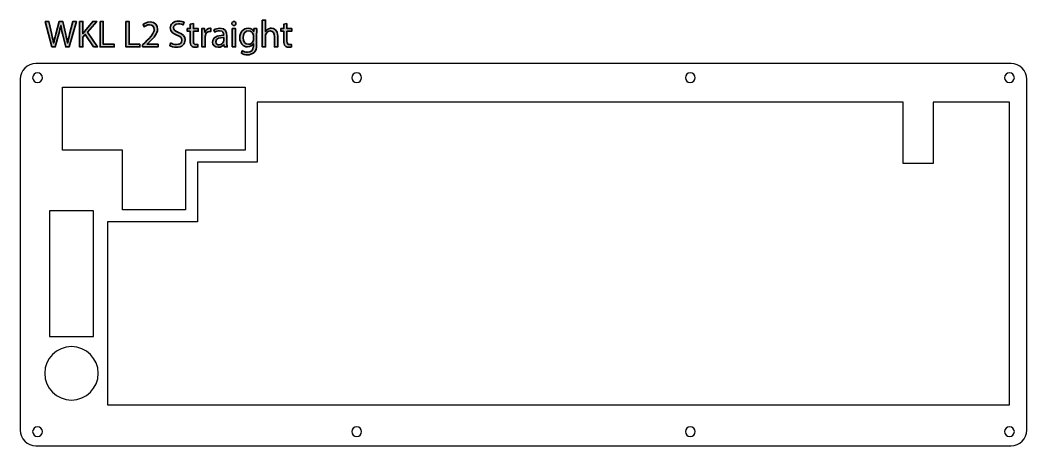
# Model space of a CAD drawing. Header units: millimetres. Extents: x 800 to 1120, y 479 to 615.
import ezdxf

# ---------------------------------------------------------------- set-up
doc = ezdxf.new("R2010")
doc.units = ezdxf.units.MM
doc.header["$MEASUREMENT"] = 0

# ---------------------------------------------------------------- blocks, each defined once
blk = doc.blocks.new('block 2')
at = {"color": 7, "lineweight": 25, "true_color": 0xffffff}
blk.add_lwpolyline([(823.35, 553.96), (809.35, 553.96), (809.35, 513.96), (823.35, 513.96), (823.35, 553.96)], dxfattribs=at)
blk = doc.blocks.new('block 3')
at = {"color": 7, "lineweight": 25, "true_color": 0xffffff}
blk.add_open_spline([(813.47, 573.26), (813.47, 573.26), (832.52, 573.26), (832.52, 573.26), (832.52, 573.26), (832.52, 554.21), (832.52, 554.21), (832.52, 554.21), (852.52, 554.21), (852.52, 554.21), (852.52, 554.21), (852.52, 573.26), (852.52, 573.26), (852.52, 573.26), (871.57, 573.26), (871.57, 573.26), (871.57, 573.26), (871.57, 593.26), (871.57, 593.26), (871.57, 593.26), (814.51, 593.26), (814.51, 593.26), (814.51, 593.26), (813.47, 593.26), (813.47, 593.26), (813.47, 593.26), (813.47, 573.26), (813.47, 573.26)], degree=3, knots=[0, 0, 0, 0, 1, 1, 1, 2, 2, 2, 3, 3, 3, 4, 4, 4, 5, 5, 5, 6, 6, 6, 7, 7, 7, 8, 8, 8, 9, 9, 9, 9], dxfattribs=at)
blk = doc.blocks.new('block 4')
at = {"color": 7, "lineweight": 25, "true_color": 0xffffff}
blk.add_open_spline([(1114.99, 479.22), (1114.99, 479.22), (805.01, 479.22), (805.01, 479.22), (802.25, 479.22), (800.01, 481.45), (800.01, 484.22), (800.01, 484.22), (800.01, 595.78), (800.01, 595.78), (800.01, 598.55), (802.25, 600.78), (805.01, 600.78), (805.01, 600.78), (1114.99, 600.78), (1114.99, 600.78), (1117.75, 600.78), (1119.99, 598.55), (1119.99, 595.78), (1119.99, 595.78), (1119.99, 484.22), (1119.99, 484.22), (1119.99, 481.45), (1117.75, 479.22), (1114.99, 479.22)], degree=3, knots=[0, 0, 0, 0, 1, 1, 1, 2, 2, 2, 3, 3, 3, 4, 4, 4, 5, 5, 5, 6, 6, 6, 7, 7, 7, 8, 8, 8, 8], dxfattribs=at)
blk = doc.blocks.new('block 5')
at = {"color": 7, "lineweight": 25, "true_color": 0xffffff}
blk.add_lwpolyline([(1090.17, 588.5), (1090.17, 568.97), (1080.65, 568.97), (1080.65, 588.5), (875.39, 588.5), (875.39, 569.45), (856.34, 569.45), (856.34, 550.4), (827.76, 550.4), (827.76, 492.3), (1114.46, 492.3), (1114.46, 588.5), (1090.17, 588.5)], dxfattribs=at)
blk = doc.blocks.new('block 6')
at = {"color": 7, "lineweight": 25, "true_color": 0xffffff}
blk.add_open_spline([(807.83, 502.28), (807.83, 506.98), (811.64, 510.78), (816.33, 510.78), (821.02, 510.78), (824.83, 506.98), (824.83, 502.28), (824.83, 497.59), (821.02, 493.78), (816.33, 493.78), (811.64, 493.78), (807.83, 497.59), (807.83, 502.28), (807.83, 502.28), (807.83, 502.28), (807.83, 502.28)], degree=3, knots=[0, 0, 0, 0, 1, 1, 1, 2, 2, 2, 3, 3, 3, 4, 4, 4, 5, 5, 5, 5], dxfattribs=at)
blk = doc.blocks.new('block 7')
at = {"color": 7, "lineweight": 25, "true_color": 0xffffff}
blk.add_open_spline([(1011.44, 596.26), (1011.44, 597.12), (1012.14, 597.81), (1012.99, 597.81), (1013.85, 597.81), (1014.54, 597.12), (1014.54, 596.26), (1014.54, 595.4), (1013.85, 594.71), (1012.99, 594.71), (1012.14, 594.71), (1011.44, 595.4), (1011.44, 596.26), (1011.44, 596.26), (1011.44, 596.26), (1011.44, 596.26)], degree=3, knots=[0, 0, 0, 0, 1, 1, 1, 2, 2, 2, 3, 3, 3, 4, 4, 4, 5, 5, 5, 5], dxfattribs=at)
blk = doc.blocks.new('block 8')
at = {"color": 7, "lineweight": 25, "true_color": 0xffffff}
blk.add_open_spline([(803.99, 596.26), (803.99, 597.12), (804.68, 597.81), (805.54, 597.81), (806.39, 597.81), (807.09, 597.12), (807.09, 596.26), (807.09, 595.4), (806.39, 594.71), (805.54, 594.71), (804.68, 594.71), (803.99, 595.4), (803.99, 596.26), (803.99, 596.26), (803.99, 596.26), (803.99, 596.26)], degree=3, knots=[0, 0, 0, 0, 1, 1, 1, 2, 2, 2, 3, 3, 3, 4, 4, 4, 5, 5, 5, 5], dxfattribs=at)
blk = doc.blocks.new('block 9')
at = {"color": 7, "lineweight": 25, "true_color": 0xffffff}
blk.add_open_spline([(905.46, 483.74), (905.46, 484.6), (906.15, 485.29), (907.01, 485.29), (907.86, 485.29), (908.56, 484.6), (908.56, 483.74), (908.56, 482.88), (907.86, 482.19), (907.01, 482.19), (906.15, 482.19), (905.46, 482.88), (905.46, 483.74), (905.46, 483.74), (905.46, 483.74), (905.46, 483.74)], degree=3, knots=[0, 0, 0, 0, 1, 1, 1, 2, 2, 2, 3, 3, 3, 4, 4, 4, 5, 5, 5, 5], dxfattribs=at)
blk = doc.blocks.new('block 10')
at = {"color": 7, "lineweight": 25, "true_color": 0xffffff}
blk.add_open_spline([(1112.91, 483.74), (1112.91, 484.6), (1113.61, 485.29), (1114.46, 485.29), (1115.32, 485.29), (1116.01, 484.6), (1116.01, 483.74), (1116.01, 482.88), (1115.32, 482.19), (1114.46, 482.19), (1113.61, 482.19), (1112.91, 482.88), (1112.91, 483.74), (1112.91, 483.74), (1112.91, 483.74), (1112.91, 483.74)], degree=3, knots=[0, 0, 0, 0, 1, 1, 1, 2, 2, 2, 3, 3, 3, 4, 4, 4, 5, 5, 5, 5], dxfattribs=at)
blk = doc.blocks.new('block 11')
at = {"color": 7, "lineweight": 25, "true_color": 0xffffff}
blk.add_open_spline([(1011.44, 483.74), (1011.44, 484.6), (1012.14, 485.29), (1012.99, 485.29), (1013.85, 485.29), (1014.54, 484.6), (1014.54, 483.74), (1014.54, 482.88), (1013.85, 482.19), (1012.99, 482.19), (1012.14, 482.19), (1011.44, 482.88), (1011.44, 483.74), (1011.44, 483.74), (1011.44, 483.74), (1011.44, 483.74)], degree=3, knots=[0, 0, 0, 0, 1, 1, 1, 2, 2, 2, 3, 3, 3, 4, 4, 4, 5, 5, 5, 5], dxfattribs=at)
blk = doc.blocks.new('block 12')
at = {"color": 7, "lineweight": 25, "true_color": 0xffffff}
blk.add_open_spline([(803.99, 483.74), (803.99, 484.6), (804.68, 485.29), (805.54, 485.29), (806.39, 485.29), (807.09, 484.6), (807.09, 483.74), (807.09, 482.88), (806.39, 482.19), (805.54, 482.19), (804.68, 482.19), (803.99, 482.88), (803.99, 483.74), (803.99, 483.74), (803.99, 483.74), (803.99, 483.74)], degree=3, knots=[0, 0, 0, 0, 1, 1, 1, 2, 2, 2, 3, 3, 3, 4, 4, 4, 5, 5, 5, 5], dxfattribs=at)
blk = doc.blocks.new('block 13')
at = {"color": 7, "lineweight": 25, "true_color": 0xffffff}
blk.add_open_spline([(905.46, 596.26), (905.46, 597.12), (906.15, 597.81), (907.01, 597.81), (907.86, 597.81), (908.56, 597.12), (908.56, 596.26), (908.56, 595.4), (907.86, 594.71), (907.01, 594.71), (906.15, 594.71), (905.46, 595.4), (905.46, 596.26), (905.46, 596.26), (905.46, 596.26), (905.46, 596.26)], degree=3, knots=[0, 0, 0, 0, 1, 1, 1, 2, 2, 2, 3, 3, 3, 4, 4, 4, 5, 5, 5, 5], dxfattribs=at)
blk = doc.blocks.new('block 14')
at = {"color": 7, "lineweight": 25, "true_color": 0xffffff}
blk.add_open_spline([(1112.91, 596.26), (1112.91, 597.12), (1113.61, 597.81), (1114.46, 597.81), (1115.32, 597.81), (1116.01, 597.12), (1116.01, 596.26), (1116.01, 595.4), (1115.32, 594.71), (1114.46, 594.71), (1113.61, 594.71), (1112.91, 595.4), (1112.91, 596.26), (1112.91, 596.26), (1112.91, 596.26), (1112.91, 596.26)], degree=3, knots=[0, 0, 0, 0, 1, 1, 1, 2, 2, 2, 3, 3, 3, 4, 4, 4, 5, 5, 5, 5], dxfattribs=at)
blk = doc.blocks.new('block 15')
at = {"true_color": 0xed1c24}
h = blk.add_hatch(color=240, dxfattribs=at)
h.dxf.hatch_style = 2
edge = h.paths.add_edge_path()
edge.add_spline(control_points=[(876.95, 614.55), (876.95, 614.55), (878, 614.55), (878, 614.55), (878, 614.55), (878, 610.93), (878, 610.93), (878, 610.93), (878.03, 610.93), (878.03, 610.93), (878.2, 611.23), (878.46, 611.49), (878.78, 611.67), (879.1, 611.85), (879.47, 611.97), (879.86, 611.97), (880.64, 611.97), (881.89, 611.49), (881.89, 609.49), (881.89, 609.49), (881.89, 606.04), (881.89, 606.04), (881.89, 606.04), (880.83, 606.04), (880.83, 606.04), (880.83, 606.04), (880.83, 609.37), (880.83, 609.37), (880.83, 610.31), (880.49, 611.1), (879.49, 611.1), (878.81, 611.1), (878.27, 610.62), (878.08, 610.04), (878.02, 609.9), (878, 609.74), (878, 609.54), (878, 609.54), (878, 606.04), (878, 606.04), (878, 606.04), (876.95, 606.04), (876.95, 606.04), (876.95, 606.04), (876.95, 614.55), (876.95, 614.55)], knot_values=[0, 0, 0, 0, 1, 1, 1, 2, 2, 2, 3, 3, 3, 4, 4, 4, 5, 5, 5, 6, 6, 6, 7, 7, 7, 8, 8, 8, 9, 9, 9, 10, 10, 10, 11, 11, 11, 12, 12, 12, 13, 13, 13, 14, 14, 14, 15, 15, 15, 15], degree=3, periodic=1)
h = blk.add_hatch(color=240, dxfattribs=at)
h.dxf.hatch_style = 2
edge = h.paths.add_edge_path()
edge.add_spline(control_points=[(810.06, 606.04), (810.06, 606.04), (808.01, 614.12), (808.01, 614.12), (808.01, 614.12), (809.11, 614.12), (809.11, 614.12), (809.11, 614.12), (810.07, 610.03), (810.07, 610.03), (810.31, 609.02), (810.53, 608.02), (810.67, 607.24), (810.67, 607.24), (810.7, 607.24), (810.7, 607.24), (810.83, 608.04), (811.08, 609), (811.36, 610.04), (811.36, 610.04), (812.44, 614.12), (812.44, 614.12), (812.44, 614.12), (813.53, 614.12), (813.53, 614.12), (813.53, 614.12), (814.51, 610.02), (814.51, 610.02), (814.74, 609.06), (814.95, 608.1), (815.07, 607.25), (815.07, 607.25), (815.1, 607.25), (815.1, 607.25), (815.27, 608.14), (815.49, 609.04), (815.75, 610.04), (815.75, 610.04), (816.81, 614.12), (816.81, 614.12), (816.81, 614.12), (817.88, 614.12), (817.88, 614.12), (817.88, 614.12), (815.59, 606.04), (815.59, 606.04), (815.59, 606.04), (814.5, 606.04), (814.5, 606.04), (814.5, 606.04), (813.48, 610.25), (813.48, 610.25), (813.23, 611.28), (813.06, 612.07), (812.95, 612.89), (812.95, 612.89), (812.93, 612.89), (812.93, 612.89), (812.78, 612.08), (812.6, 611.29), (812.3, 610.25), (812.3, 610.25), (811.15, 606.04), (811.15, 606.04), (811.15, 606.04), (810.06, 606.04), (810.06, 606.04)], knot_values=[0, 0, 0, 0, 1, 1, 1, 2, 2, 2, 3, 3, 3, 4, 4, 4, 5, 5, 5, 6, 6, 6, 7, 7, 7, 8, 8, 8, 9, 9, 9, 10, 10, 10, 11, 11, 11, 12, 12, 12, 13, 13, 13, 14, 14, 14, 15, 15, 15, 16, 16, 16, 17, 17, 17, 18, 18, 18, 19, 19, 19, 20, 20, 20, 21, 21, 21, 22, 22, 22, 22], degree=3, periodic=1)
h = blk.add_hatch(color=240, dxfattribs=at)
h.dxf.hatch_style = 2
edge = h.paths.add_edge_path()
edge.add_spline(control_points=[(818.89, 614.12), (818.89, 614.12), (819.94, 614.12), (819.94, 614.12), (819.94, 614.12), (819.94, 610.22), (819.94, 610.22), (819.94, 610.22), (819.97, 610.22), (819.97, 610.22), (820.19, 610.54), (820.41, 610.82), (820.61, 611.09), (820.61, 611.09), (823.08, 614.12), (823.08, 614.12), (823.08, 614.12), (824.37, 614.12), (824.37, 614.12), (824.37, 614.12), (821.45, 610.69), (821.45, 610.69), (821.45, 610.69), (824.6, 606.04), (824.6, 606.04), (824.6, 606.04), (823.37, 606.04), (823.37, 606.04), (823.37, 606.04), (820.71, 610.01), (820.71, 610.01), (820.71, 610.01), (819.94, 609.12), (819.94, 609.12), (819.94, 609.12), (819.94, 606.04), (819.94, 606.04), (819.94, 606.04), (818.89, 606.04), (818.89, 606.04), (818.89, 606.04), (818.89, 614.12), (818.89, 614.12)], knot_values=[0, 0, 0, 0, 1, 1, 1, 2, 2, 2, 3, 3, 3, 4, 4, 4, 5, 5, 5, 6, 6, 6, 7, 7, 7, 8, 8, 8, 9, 9, 9, 10, 10, 10, 11, 11, 11, 12, 12, 12, 13, 13, 13, 14, 14, 14, 14], degree=3, periodic=1)
h = blk.add_hatch(color=240, dxfattribs=at)
h.dxf.hatch_style = 2
h.paths.add_polyline_path([(825.4, 614.12), (826.44, 614.12), (826.44, 606.91), (829.9, 606.91), (829.9, 606.04), (825.4, 606.04)])
h = blk.add_hatch(color=240, dxfattribs=at)
h.dxf.hatch_style = 2
h.paths.add_polyline_path([(833.61, 614.12), (834.65, 614.12), (834.65, 606.91), (838.1, 606.91), (838.1, 606.04), (833.61, 606.04)])
h = blk.add_hatch(color=240, dxfattribs=at)
h.dxf.hatch_style = 2
edge = h.paths.add_edge_path()
edge.add_spline(control_points=[(838.9, 606.04), (838.9, 606.04), (838.9, 606.69), (838.9, 606.69), (838.9, 606.69), (839.73, 607.49), (839.73, 607.49), (841.72, 609.38), (842.62, 610.39), (842.63, 611.57), (842.63, 612.36), (842.24, 613.09), (841.08, 613.09), (840.37, 613.09), (839.79, 612.73), (839.43, 612.43), (839.43, 612.43), (839.09, 613.17), (839.09, 613.17), (839.63, 613.63), (840.4, 613.97), (841.3, 613.97), (842.98, 613.97), (843.68, 612.81), (843.68, 611.7), (843.68, 610.26), (842.64, 609.1), (841, 607.51), (841, 607.51), (840.37, 606.94), (840.37, 606.94), (840.37, 606.94), (840.37, 606.91), (840.37, 606.91), (840.37, 606.91), (843.87, 606.91), (843.87, 606.91), (843.87, 606.91), (843.87, 606.04), (843.87, 606.04), (843.87, 606.04), (838.9, 606.04), (838.9, 606.04)], knot_values=[0, 0, 0, 0, 1, 1, 1, 2, 2, 2, 3, 3, 3, 4, 4, 4, 5, 5, 5, 6, 6, 6, 7, 7, 7, 8, 8, 8, 9, 9, 9, 10, 10, 10, 11, 11, 11, 12, 12, 12, 13, 13, 13, 14, 14, 14, 14], degree=3, periodic=1)
h = blk.add_hatch(color=240, dxfattribs=at)
h.dxf.hatch_style = 2
edge = h.paths.add_edge_path()
edge.add_spline(control_points=[(847.83, 607.31), (848.29, 607.02), (848.98, 606.78), (849.7, 606.78), (850.76, 606.78), (851.39, 607.34), (851.39, 608.16), (851.39, 608.92), (850.96, 609.35), (849.86, 609.77), (848.54, 610.24), (847.73, 610.92), (847.73, 612.06), (847.73, 613.32), (848.77, 614.25), (850.34, 614.25), (851.17, 614.25), (851.77, 614.06), (852.13, 613.86), (852.13, 613.86), (851.84, 613.01), (851.84, 613.01), (851.58, 613.15), (851.04, 613.39), (850.31, 613.39), (849.2, 613.39), (848.78, 612.73), (848.78, 612.18), (848.78, 611.42), (849.28, 611.05), (850.39, 610.62), (851.76, 610.09), (852.45, 609.43), (852.45, 608.24), (852.45, 607), (851.53, 605.92), (849.62, 605.92), (848.84, 605.92), (847.99, 606.15), (847.56, 606.43), (847.56, 606.43), (847.83, 607.31), (847.83, 607.31)], knot_values=[0, 0, 0, 0, 1, 1, 1, 2, 2, 2, 3, 3, 3, 4, 4, 4, 5, 5, 5, 6, 6, 6, 7, 7, 7, 8, 8, 8, 9, 9, 9, 10, 10, 10, 11, 11, 11, 12, 12, 12, 13, 13, 13, 14, 14, 14, 14], degree=3, periodic=1)
h = blk.add_hatch(color=240, dxfattribs=at)
h.dxf.hatch_style = 2
edge = h.paths.add_edge_path()
edge.add_spline(control_points=[(855.08, 613.51), (855.08, 613.51), (855.08, 611.84), (855.08, 611.84), (855.08, 611.84), (856.6, 611.84), (856.6, 611.84), (856.6, 611.84), (856.6, 611.04), (856.6, 611.04), (856.6, 611.04), (855.08, 611.04), (855.08, 611.04), (855.08, 611.04), (855.08, 607.91), (855.08, 607.91), (855.08, 607.19), (855.29, 606.78), (855.88, 606.78), (856.15, 606.78), (856.36, 606.82), (856.49, 606.85), (856.49, 606.85), (856.54, 606.06), (856.54, 606.06), (856.33, 605.98), (856.01, 605.92), (855.6, 605.92), (855.11, 605.92), (854.71, 606.07), (854.46, 606.36), (854.16, 606.67), (854.05, 607.19), (854.05, 607.87), (854.05, 607.87), (854.05, 611.04), (854.05, 611.04), (854.05, 611.04), (853.15, 611.04), (853.15, 611.04), (853.15, 611.04), (853.15, 611.84), (853.15, 611.84), (853.15, 611.84), (854.05, 611.84), (854.05, 611.84), (854.05, 611.84), (854.05, 613.23), (854.05, 613.23), (854.05, 613.23), (855.08, 613.51), (855.08, 613.51)], knot_values=[0, 0, 0, 0, 1, 1, 1, 2, 2, 2, 3, 3, 3, 4, 4, 4, 5, 5, 5, 6, 6, 6, 7, 7, 7, 8, 8, 8, 9, 9, 9, 10, 10, 10, 11, 11, 11, 12, 12, 12, 13, 13, 13, 14, 14, 14, 15, 15, 15, 16, 16, 16, 17, 17, 17, 17], degree=3, periodic=1)
h = blk.add_hatch(color=240, dxfattribs=at)
h.dxf.hatch_style = 2
edge = h.paths.add_edge_path()
edge.add_spline(control_points=[(857.79, 610.03), (857.79, 610.71), (857.77, 611.3), (857.74, 611.84), (857.74, 611.84), (858.66, 611.84), (858.66, 611.84), (858.66, 611.84), (858.7, 610.7), (858.7, 610.7), (858.7, 610.7), (858.74, 610.7), (858.74, 610.7), (859.01, 611.48), (859.64, 611.97), (860.35, 611.97), (860.47, 611.97), (860.56, 611.96), (860.65, 611.94), (860.65, 611.94), (860.65, 610.94), (860.65, 610.94), (860.54, 610.97), (860.44, 610.98), (860.29, 610.98), (859.55, 610.98), (859.02, 610.42), (858.88, 609.62), (858.85, 609.48), (858.83, 609.31), (858.83, 609.13), (858.83, 609.13), (858.83, 606.04), (858.83, 606.04), (858.83, 606.04), (857.79, 606.04), (857.79, 606.04), (857.79, 606.04), (857.79, 610.03), (857.79, 610.03)], knot_values=[0, 0, 0, 0, 1, 1, 1, 2, 2, 2, 3, 3, 3, 4, 4, 4, 5, 5, 5, 6, 6, 6, 7, 7, 7, 8, 8, 8, 9, 9, 9, 10, 10, 10, 11, 11, 11, 12, 12, 12, 13, 13, 13, 13], degree=3, periodic=1)
h = blk.add_hatch(color=240, dxfattribs=at)
h.dxf.hatch_style = 2
edge = h.paths.add_edge_path()
edge.add_spline(control_points=[(864.86, 606.04), (864.86, 606.04), (864.78, 606.77), (864.78, 606.77), (864.78, 606.77), (864.74, 606.77), (864.74, 606.77), (864.42, 606.31), (863.8, 605.91), (862.97, 605.91), (861.79, 605.91), (861.19, 606.73), (861.19, 607.57), (861.19, 608.98), (862.44, 609.74), (864.68, 609.73), (864.68, 609.73), (864.68, 609.85), (864.68, 609.85), (864.68, 610.33), (864.55, 611.19), (863.36, 611.19), (862.82, 611.19), (862.26, 611.03), (861.85, 610.76), (861.85, 610.76), (861.61, 611.46), (861.61, 611.46), (862.09, 611.77), (862.79, 611.97), (863.52, 611.97), (865.3, 611.97), (865.73, 610.76), (865.73, 609.6), (865.73, 609.6), (865.73, 607.43), (865.73, 607.43), (865.73, 606.93), (865.75, 606.43), (865.82, 606.04), (865.82, 606.04), (864.86, 606.04), (864.86, 606.04)], knot_values=[0, 0, 0, 0, 1, 1, 1, 2, 2, 2, 3, 3, 3, 4, 4, 4, 5, 5, 5, 6, 6, 6, 7, 7, 7, 8, 8, 8, 9, 9, 9, 10, 10, 10, 11, 11, 11, 12, 12, 12, 13, 13, 13, 14, 14, 14, 14], degree=3, periodic=1)
edge = h.paths.add_edge_path()
edge.add_spline(control_points=[(864.71, 609), (863.56, 609.02), (862.25, 608.82), (862.25, 607.69), (862.25, 607.01), (862.71, 606.69), (863.24, 606.69), (864, 606.69), (864.48, 607.17), (864.65, 607.66), (864.68, 607.76), (864.71, 607.88), (864.71, 607.99), (864.71, 607.99), (864.71, 609), (864.71, 609)], knot_values=[0, 0, 0, 0, 1, 1, 1, 2, 2, 2, 3, 3, 3, 4, 4, 4, 5, 5, 5, 5], degree=3, periodic=1)
h = blk.add_hatch(color=240, dxfattribs=at)
h.dxf.hatch_style = 2
edge = h.paths.add_edge_path()
edge.add_spline(control_points=[(868.61, 613.47), (868.62, 613.11), (868.36, 612.83), (867.94, 612.83), (867.56, 612.83), (867.3, 613.11), (867.3, 613.47), (867.3, 613.85), (867.58, 614.13), (867.96, 614.13), (868.36, 614.13), (868.61, 613.85), (868.61, 613.47)], knot_values=[0, 0, 0, 0, 1, 1, 1, 2, 2, 2, 3, 3, 3, 4, 4, 4, 4], degree=3, periodic=1)
h.paths.add_polyline_path([(867.43, 606.04), (867.43, 611.84), (868.49, 611.84), (868.49, 606.04)])
h = blk.add_hatch(color=240, dxfattribs=at)
h.dxf.hatch_style = 2
edge = h.paths.add_edge_path()
edge.add_spline(control_points=[(875.24, 611.84), (875.22, 611.42), (875.19, 610.96), (875.19, 610.25), (875.19, 610.25), (875.19, 606.88), (875.19, 606.88), (875.19, 605.55), (874.93, 604.73), (874.37, 604.23), (873.8, 603.7), (872.99, 603.53), (872.26, 603.53), (871.56, 603.53), (870.79, 603.7), (870.33, 604.01), (870.33, 604.01), (870.59, 604.81), (870.59, 604.81), (870.97, 604.57), (871.57, 604.36), (872.29, 604.36), (873.37, 604.36), (874.16, 604.92), (874.16, 606.39), (874.16, 606.39), (874.16, 607.03), (874.16, 607.03), (874.16, 607.03), (874.14, 607.03), (874.14, 607.03), (873.82, 606.49), (873.19, 606.06), (872.29, 606.06), (870.85, 606.06), (869.82, 607.28), (869.82, 608.89), (869.82, 610.86), (871.1, 611.97), (872.44, 611.97), (873.44, 611.97), (874, 611.45), (874.25, 610.97), (874.25, 610.97), (874.27, 610.97), (874.27, 610.97), (874.27, 610.97), (874.32, 611.84), (874.32, 611.84), (874.32, 611.84), (875.24, 611.84), (875.24, 611.84)], knot_values=[0, 0, 0, 0, 1, 1, 1, 2, 2, 2, 3, 3, 3, 4, 4, 4, 5, 5, 5, 6, 6, 6, 7, 7, 7, 8, 8, 8, 9, 9, 9, 10, 10, 10, 11, 11, 11, 12, 12, 12, 13, 13, 13, 14, 14, 14, 15, 15, 15, 16, 16, 16, 17, 17, 17, 17], degree=3, periodic=1)
edge = h.paths.add_edge_path()
edge.add_spline(control_points=[(874.15, 609.55), (874.15, 609.73), (874.14, 609.89), (874.09, 610.03), (873.9, 610.64), (873.38, 611.15), (872.62, 611.15), (871.61, 611.15), (870.89, 610.3), (870.89, 608.95), (870.89, 607.81), (871.46, 606.87), (872.6, 606.87), (873.25, 606.87), (873.84, 607.27), (874.07, 607.94), (874.13, 608.12), (874.15, 608.33), (874.15, 608.51), (874.15, 608.51), (874.15, 609.55), (874.15, 609.55)], knot_values=[0, 0, 0, 0, 1, 1, 1, 2, 2, 2, 3, 3, 3, 4, 4, 4, 5, 5, 5, 6, 6, 6, 7, 7, 7, 7], degree=3, periodic=1)
h = blk.add_hatch(color=240, dxfattribs=at)
h.dxf.hatch_style = 2
edge = h.paths.add_edge_path()
edge.add_spline(control_points=[(884.83, 613.51), (884.83, 613.51), (884.83, 611.84), (884.83, 611.84), (884.83, 611.84), (886.34, 611.84), (886.34, 611.84), (886.34, 611.84), (886.34, 611.04), (886.34, 611.04), (886.34, 611.04), (884.83, 611.04), (884.83, 611.04), (884.83, 611.04), (884.83, 607.91), (884.83, 607.91), (884.83, 607.19), (885.04, 606.78), (885.62, 606.78), (885.9, 606.78), (886.1, 606.82), (886.24, 606.85), (886.24, 606.85), (886.28, 606.06), (886.28, 606.06), (886.08, 605.98), (885.76, 605.92), (885.35, 605.92), (884.86, 605.92), (884.46, 606.07), (884.21, 606.36), (883.91, 606.67), (883.8, 607.19), (883.8, 607.87), (883.8, 607.87), (883.8, 611.04), (883.8, 611.04), (883.8, 611.04), (882.9, 611.04), (882.9, 611.04), (882.9, 611.04), (882.9, 611.84), (882.9, 611.84), (882.9, 611.84), (883.8, 611.84), (883.8, 611.84), (883.8, 611.84), (883.8, 613.23), (883.8, 613.23), (883.8, 613.23), (884.83, 613.51), (884.83, 613.51)], knot_values=[0, 0, 0, 0, 1, 1, 1, 2, 2, 2, 3, 3, 3, 4, 4, 4, 5, 5, 5, 6, 6, 6, 7, 7, 7, 8, 8, 8, 9, 9, 9, 10, 10, 10, 11, 11, 11, 12, 12, 12, 13, 13, 13, 14, 14, 14, 15, 15, 15, 16, 16, 16, 17, 17, 17, 17], degree=3, periodic=1)
at = {"color": 240, "lineweight": 35, "true_color": 0xed1c24}
for points in [[(825.4, 614.12), (826.44, 614.12), (826.44, 606.91), (829.9, 606.91), (829.9, 606.04), (825.4, 606.04), (825.4, 614.12)], [(833.61, 614.12), (834.65, 614.12), (834.65, 606.91), (838.1, 606.91), (838.1, 606.04), (833.61, 606.04), (833.61, 614.12)], [(867.43, 606.04), (867.43, 611.84), (868.49, 611.84), (868.49, 606.04), (867.43, 606.04)]]:
    blk.add_lwpolyline(points, dxfattribs=at)
for points, knots in [([(876.95, 614.55), (876.95, 614.55), (878, 614.55), (878, 614.55), (878, 614.55), (878, 610.93), (878, 610.93), (878, 610.93), (878.03, 610.93), (878.03, 610.93), (878.2, 611.23), (878.46, 611.49), (878.78, 611.67), (879.1, 611.85), (879.47, 611.97), (879.86, 611.97), (880.64, 611.97), (881.89, 611.49), (881.89, 609.49), (881.89, 609.49), (881.89, 606.04), (881.89, 606.04), (881.89, 606.04), (880.83, 606.04), (880.83, 606.04), (880.83, 606.04), (880.83, 609.37), (880.83, 609.37), (880.83, 610.31), (880.49, 611.1), (879.49, 611.1), (878.81, 611.1), (878.27, 610.62), (878.08, 610.04), (878.02, 609.9), (878, 609.74), (878, 609.54), (878, 609.54), (878, 606.04), (878, 606.04), (878, 606.04), (876.95, 606.04), (876.95, 606.04), (876.95, 606.04), (876.95, 614.55), (876.95, 614.55)], [0, 0, 0, 0, 1, 1, 1, 2, 2, 2, 3, 3, 3, 4, 4, 4, 5, 5, 5, 6, 6, 6, 7, 7, 7, 8, 8, 8, 9, 9, 9, 10, 10, 10, 11, 11, 11, 12, 12, 12, 13, 13, 13, 14, 14, 14, 15, 15, 15, 15]), ([(810.06, 606.04), (810.06, 606.04), (808.01, 614.12), (808.01, 614.12), (808.01, 614.12), (809.11, 614.12), (809.11, 614.12), (809.11, 614.12), (810.07, 610.03), (810.07, 610.03), (810.31, 609.02), (810.53, 608.02), (810.67, 607.24), (810.67, 607.24), (810.7, 607.24), (810.7, 607.24), (810.83, 608.04), (811.08, 609), (811.36, 610.04), (811.36, 610.04), (812.44, 614.12), (812.44, 614.12), (812.44, 614.12), (813.53, 614.12), (813.53, 614.12), (813.53, 614.12), (814.51, 610.02), (814.51, 610.02), (814.74, 609.06), (814.95, 608.1), (815.07, 607.25), (815.07, 607.25), (815.1, 607.25), (815.1, 607.25), (815.27, 608.14), (815.49, 609.04), (815.75, 610.04), (815.75, 610.04), (816.81, 614.12), (816.81, 614.12), (816.81, 614.12), (817.88, 614.12), (817.88, 614.12), (817.88, 614.12), (815.59, 606.04), (815.59, 606.04), (815.59, 606.04), (814.5, 606.04), (814.5, 606.04), (814.5, 606.04), (813.48, 610.25), (813.48, 610.25), (813.23, 611.28), (813.06, 612.07), (812.95, 612.89), (812.95, 612.89), (812.93, 612.89), (812.93, 612.89), (812.78, 612.08), (812.6, 611.29), (812.3, 610.25), (812.3, 610.25), (811.15, 606.04), (811.15, 606.04), (811.15, 606.04), (810.06, 606.04), (810.06, 606.04)], [0, 0, 0, 0, 1, 1, 1, 2, 2, 2, 3, 3, 3, 4, 4, 4, 5, 5, 5, 6, 6, 6, 7, 7, 7, 8, 8, 8, 9, 9, 9, 10, 10, 10, 11, 11, 11, 12, 12, 12, 13, 13, 13, 14, 14, 14, 15, 15, 15, 16, 16, 16, 17, 17, 17, 18, 18, 18, 19, 19, 19, 20, 20, 20, 21, 21, 21, 22, 22, 22, 22]), ([(818.89, 614.12), (818.89, 614.12), (819.94, 614.12), (819.94, 614.12), (819.94, 614.12), (819.94, 610.22), (819.94, 610.22), (819.94, 610.22), (819.97, 610.22), (819.97, 610.22), (820.19, 610.54), (820.41, 610.82), (820.61, 611.09), (820.61, 611.09), (823.08, 614.12), (823.08, 614.12), (823.08, 614.12), (824.37, 614.12), (824.37, 614.12), (824.37, 614.12), (821.45, 610.69), (821.45, 610.69), (821.45, 610.69), (824.6, 606.04), (824.6, 606.04), (824.6, 606.04), (823.37, 606.04), (823.37, 606.04), (823.37, 606.04), (820.71, 610.01), (820.71, 610.01), (820.71, 610.01), (819.94, 609.12), (819.94, 609.12), (819.94, 609.12), (819.94, 606.04), (819.94, 606.04), (819.94, 606.04), (818.89, 606.04), (818.89, 606.04), (818.89, 606.04), (818.89, 614.12), (818.89, 614.12)], [0, 0, 0, 0, 1, 1, 1, 2, 2, 2, 3, 3, 3, 4, 4, 4, 5, 5, 5, 6, 6, 6, 7, 7, 7, 8, 8, 8, 9, 9, 9, 10, 10, 10, 11, 11, 11, 12, 12, 12, 13, 13, 13, 14, 14, 14, 14]), ([(838.9, 606.04), (838.9, 606.04), (838.9, 606.69), (838.9, 606.69), (838.9, 606.69), (839.73, 607.49), (839.73, 607.49), (841.72, 609.38), (842.62, 610.39), (842.63, 611.57), (842.63, 612.36), (842.24, 613.09), (841.08, 613.09), (840.37, 613.09), (839.79, 612.73), (839.43, 612.43), (839.43, 612.43), (839.09, 613.17), (839.09, 613.17), (839.63, 613.63), (840.4, 613.97), (841.3, 613.97), (842.98, 613.97), (843.68, 612.81), (843.68, 611.7), (843.68, 610.26), (842.64, 609.1), (841, 607.51), (841, 607.51), (840.37, 606.94), (840.37, 606.94), (840.37, 606.94), (840.37, 606.91), (840.37, 606.91), (840.37, 606.91), (843.87, 606.91), (843.87, 606.91), (843.87, 606.91), (843.87, 606.04), (843.87, 606.04), (843.87, 606.04), (838.9, 606.04), (838.9, 606.04)], [0, 0, 0, 0, 1, 1, 1, 2, 2, 2, 3, 3, 3, 4, 4, 4, 5, 5, 5, 6, 6, 6, 7, 7, 7, 8, 8, 8, 9, 9, 9, 10, 10, 10, 11, 11, 11, 12, 12, 12, 13, 13, 13, 14, 14, 14, 14]), ([(847.83, 607.31), (848.29, 607.02), (848.98, 606.78), (849.7, 606.78), (850.76, 606.78), (851.39, 607.34), (851.39, 608.16), (851.39, 608.92), (850.96, 609.35), (849.86, 609.77), (848.54, 610.24), (847.73, 610.92), (847.73, 612.06), (847.73, 613.32), (848.77, 614.25), (850.34, 614.25), (851.17, 614.25), (851.77, 614.06), (852.13, 613.86), (852.13, 613.86), (851.84, 613.01), (851.84, 613.01), (851.58, 613.15), (851.04, 613.39), (850.31, 613.39), (849.2, 613.39), (848.78, 612.73), (848.78, 612.18), (848.78, 611.42), (849.28, 611.05), (850.39, 610.62), (851.76, 610.09), (852.45, 609.43), (852.45, 608.24), (852.45, 607), (851.53, 605.92), (849.62, 605.92), (848.84, 605.92), (847.99, 606.15), (847.56, 606.43), (847.56, 606.43), (847.83, 607.31), (847.83, 607.31)], [0, 0, 0, 0, 1, 1, 1, 2, 2, 2, 3, 3, 3, 4, 4, 4, 5, 5, 5, 6, 6, 6, 7, 7, 7, 8, 8, 8, 9, 9, 9, 10, 10, 10, 11, 11, 11, 12, 12, 12, 13, 13, 13, 14, 14, 14, 14]), ([(855.08, 613.51), (855.08, 613.51), (855.08, 611.84), (855.08, 611.84), (855.08, 611.84), (856.6, 611.84), (856.6, 611.84), (856.6, 611.84), (856.6, 611.04), (856.6, 611.04), (856.6, 611.04), (855.08, 611.04), (855.08, 611.04), (855.08, 611.04), (855.08, 607.91), (855.08, 607.91), (855.08, 607.19), (855.29, 606.78), (855.88, 606.78), (856.15, 606.78), (856.36, 606.82), (856.49, 606.85), (856.49, 606.85), (856.54, 606.06), (856.54, 606.06), (856.33, 605.98), (856.01, 605.92), (855.6, 605.92), (855.11, 605.92), (854.71, 606.07), (854.46, 606.36), (854.16, 606.67), (854.05, 607.19), (854.05, 607.87), (854.05, 607.87), (854.05, 611.04), (854.05, 611.04), (854.05, 611.04), (853.15, 611.04), (853.15, 611.04), (853.15, 611.04), (853.15, 611.84), (853.15, 611.84), (853.15, 611.84), (854.05, 611.84), (854.05, 611.84), (854.05, 611.84), (854.05, 613.23), (854.05, 613.23), (854.05, 613.23), (855.08, 613.51), (855.08, 613.51)], [0, 0, 0, 0, 1, 1, 1, 2, 2, 2, 3, 3, 3, 4, 4, 4, 5, 5, 5, 6, 6, 6, 7, 7, 7, 8, 8, 8, 9, 9, 9, 10, 10, 10, 11, 11, 11, 12, 12, 12, 13, 13, 13, 14, 14, 14, 15, 15, 15, 16, 16, 16, 17, 17, 17, 17]), ([(857.79, 610.03), (857.79, 610.71), (857.77, 611.3), (857.74, 611.84), (857.74, 611.84), (858.66, 611.84), (858.66, 611.84), (858.66, 611.84), (858.7, 610.7), (858.7, 610.7), (858.7, 610.7), (858.74, 610.7), (858.74, 610.7), (859.01, 611.48), (859.64, 611.97), (860.35, 611.97), (860.47, 611.97), (860.56, 611.96), (860.65, 611.94), (860.65, 611.94), (860.65, 610.94), (860.65, 610.94), (860.54, 610.97), (860.44, 610.98), (860.29, 610.98), (859.55, 610.98), (859.02, 610.42), (858.88, 609.62), (858.85, 609.48), (858.83, 609.31), (858.83, 609.13), (858.83, 609.13), (858.83, 606.04), (858.83, 606.04), (858.83, 606.04), (857.79, 606.04), (857.79, 606.04), (857.79, 606.04), (857.79, 610.03), (857.79, 610.03)], [0, 0, 0, 0, 1, 1, 1, 2, 2, 2, 3, 3, 3, 4, 4, 4, 5, 5, 5, 6, 6, 6, 7, 7, 7, 8, 8, 8, 9, 9, 9, 10, 10, 10, 11, 11, 11, 12, 12, 12, 13, 13, 13, 13]), ([(864.86, 606.04), (864.86, 606.04), (864.78, 606.77), (864.78, 606.77), (864.78, 606.77), (864.74, 606.77), (864.74, 606.77), (864.42, 606.31), (863.8, 605.91), (862.97, 605.91), (861.79, 605.91), (861.19, 606.73), (861.19, 607.57), (861.19, 608.98), (862.44, 609.74), (864.68, 609.73), (864.68, 609.73), (864.68, 609.85), (864.68, 609.85), (864.68, 610.33), (864.55, 611.19), (863.36, 611.19), (862.82, 611.19), (862.26, 611.03), (861.85, 610.76), (861.85, 610.76), (861.61, 611.46), (861.61, 611.46), (862.09, 611.77), (862.79, 611.97), (863.52, 611.97), (865.3, 611.97), (865.73, 610.76), (865.73, 609.6), (865.73, 609.6), (865.73, 607.43), (865.73, 607.43), (865.73, 606.93), (865.75, 606.43), (865.82, 606.04), (865.82, 606.04), (864.86, 606.04), (864.86, 606.04)], [0, 0, 0, 0, 1, 1, 1, 2, 2, 2, 3, 3, 3, 4, 4, 4, 5, 5, 5, 6, 6, 6, 7, 7, 7, 8, 8, 8, 9, 9, 9, 10, 10, 10, 11, 11, 11, 12, 12, 12, 13, 13, 13, 14, 14, 14, 14]), ([(868.61, 613.47), (868.62, 613.11), (868.36, 612.83), (867.94, 612.83), (867.56, 612.83), (867.3, 613.11), (867.3, 613.47), (867.3, 613.85), (867.58, 614.13), (867.96, 614.13), (868.36, 614.13), (868.61, 613.85), (868.61, 613.47)], [0, 0, 0, 0, 1, 1, 1, 2, 2, 2, 3, 3, 3, 4, 4, 4, 4]), ([(875.24, 611.84), (875.22, 611.42), (875.19, 610.96), (875.19, 610.25), (875.19, 610.25), (875.19, 606.88), (875.19, 606.88), (875.19, 605.55), (874.93, 604.73), (874.37, 604.23), (873.8, 603.7), (872.99, 603.53), (872.26, 603.53), (871.56, 603.53), (870.79, 603.7), (870.33, 604.01), (870.33, 604.01), (870.59, 604.81), (870.59, 604.81), (870.97, 604.57), (871.57, 604.36), (872.29, 604.36), (873.37, 604.36), (874.16, 604.92), (874.16, 606.39), (874.16, 606.39), (874.16, 607.03), (874.16, 607.03), (874.16, 607.03), (874.14, 607.03), (874.14, 607.03), (873.82, 606.49), (873.19, 606.06), (872.29, 606.06), (870.85, 606.06), (869.82, 607.28), (869.82, 608.89), (869.82, 610.86), (871.1, 611.97), (872.44, 611.97), (873.44, 611.97), (874, 611.45), (874.25, 610.97), (874.25, 610.97), (874.27, 610.97), (874.27, 610.97), (874.27, 610.97), (874.32, 611.84), (874.32, 611.84), (874.32, 611.84), (875.24, 611.84), (875.24, 611.84)], [0, 0, 0, 0, 1, 1, 1, 2, 2, 2, 3, 3, 3, 4, 4, 4, 5, 5, 5, 6, 6, 6, 7, 7, 7, 8, 8, 8, 9, 9, 9, 10, 10, 10, 11, 11, 11, 12, 12, 12, 13, 13, 13, 14, 14, 14, 15, 15, 15, 16, 16, 16, 17, 17, 17, 17]), ([(884.83, 613.51), (884.83, 613.51), (884.83, 611.84), (884.83, 611.84), (884.83, 611.84), (886.34, 611.84), (886.34, 611.84), (886.34, 611.84), (886.34, 611.04), (886.34, 611.04), (886.34, 611.04), (884.83, 611.04), (884.83, 611.04), (884.83, 611.04), (884.83, 607.91), (884.83, 607.91), (884.83, 607.19), (885.04, 606.78), (885.62, 606.78), (885.9, 606.78), (886.1, 606.82), (886.24, 606.85), (886.24, 606.85), (886.28, 606.06), (886.28, 606.06), (886.08, 605.98), (885.76, 605.92), (885.35, 605.92), (884.86, 605.92), (884.46, 606.07), (884.21, 606.36), (883.91, 606.67), (883.8, 607.19), (883.8, 607.87), (883.8, 607.87), (883.8, 611.04), (883.8, 611.04), (883.8, 611.04), (882.9, 611.04), (882.9, 611.04), (882.9, 611.04), (882.9, 611.84), (882.9, 611.84), (882.9, 611.84), (883.8, 611.84), (883.8, 611.84), (883.8, 611.84), (883.8, 613.23), (883.8, 613.23), (883.8, 613.23), (884.83, 613.51), (884.83, 613.51)], [0, 0, 0, 0, 1, 1, 1, 2, 2, 2, 3, 3, 3, 4, 4, 4, 5, 5, 5, 6, 6, 6, 7, 7, 7, 8, 8, 8, 9, 9, 9, 10, 10, 10, 11, 11, 11, 12, 12, 12, 13, 13, 13, 14, 14, 14, 15, 15, 15, 16, 16, 16, 17, 17, 17, 17]), ([(864.71, 609), (863.56, 609.02), (862.25, 608.82), (862.25, 607.69), (862.25, 607.01), (862.71, 606.69), (863.24, 606.69), (864, 606.69), (864.48, 607.17), (864.65, 607.66), (864.68, 607.76), (864.71, 607.88), (864.71, 607.99), (864.71, 607.99), (864.71, 609), (864.71, 609)], [0, 0, 0, 0, 1, 1, 1, 2, 2, 2, 3, 3, 3, 4, 4, 4, 5, 5, 5, 5]), ([(874.15, 609.55), (874.15, 609.73), (874.14, 609.89), (874.09, 610.03), (873.9, 610.64), (873.38, 611.15), (872.62, 611.15), (871.61, 611.15), (870.89, 610.3), (870.89, 608.95), (870.89, 607.81), (871.46, 606.87), (872.6, 606.87), (873.25, 606.87), (873.84, 607.27), (874.07, 607.94), (874.13, 608.12), (874.15, 608.33), (874.15, 608.51), (874.15, 608.51), (874.15, 609.55), (874.15, 609.55)], [0, 0, 0, 0, 1, 1, 1, 2, 2, 2, 3, 3, 3, 4, 4, 4, 5, 5, 5, 6, 6, 6, 7, 7, 7, 7])]:
    blk.add_open_spline(points, degree=3, knots=knots, dxfattribs=at)

msp = doc.modelspace()

# ---------------------------------------------------------------- block references
for name in ['block 15', 'block 4', 'block 8', 'block 13', 'block 7', 'block 14', 'block 3', 'block 5', 'block 2', 'block 6', 'block 12', 'block 9', 'block 11', 'block 10']:
    msp.add_blockref(name, (0, 0))

doc.saveas('drawing.dxf')
